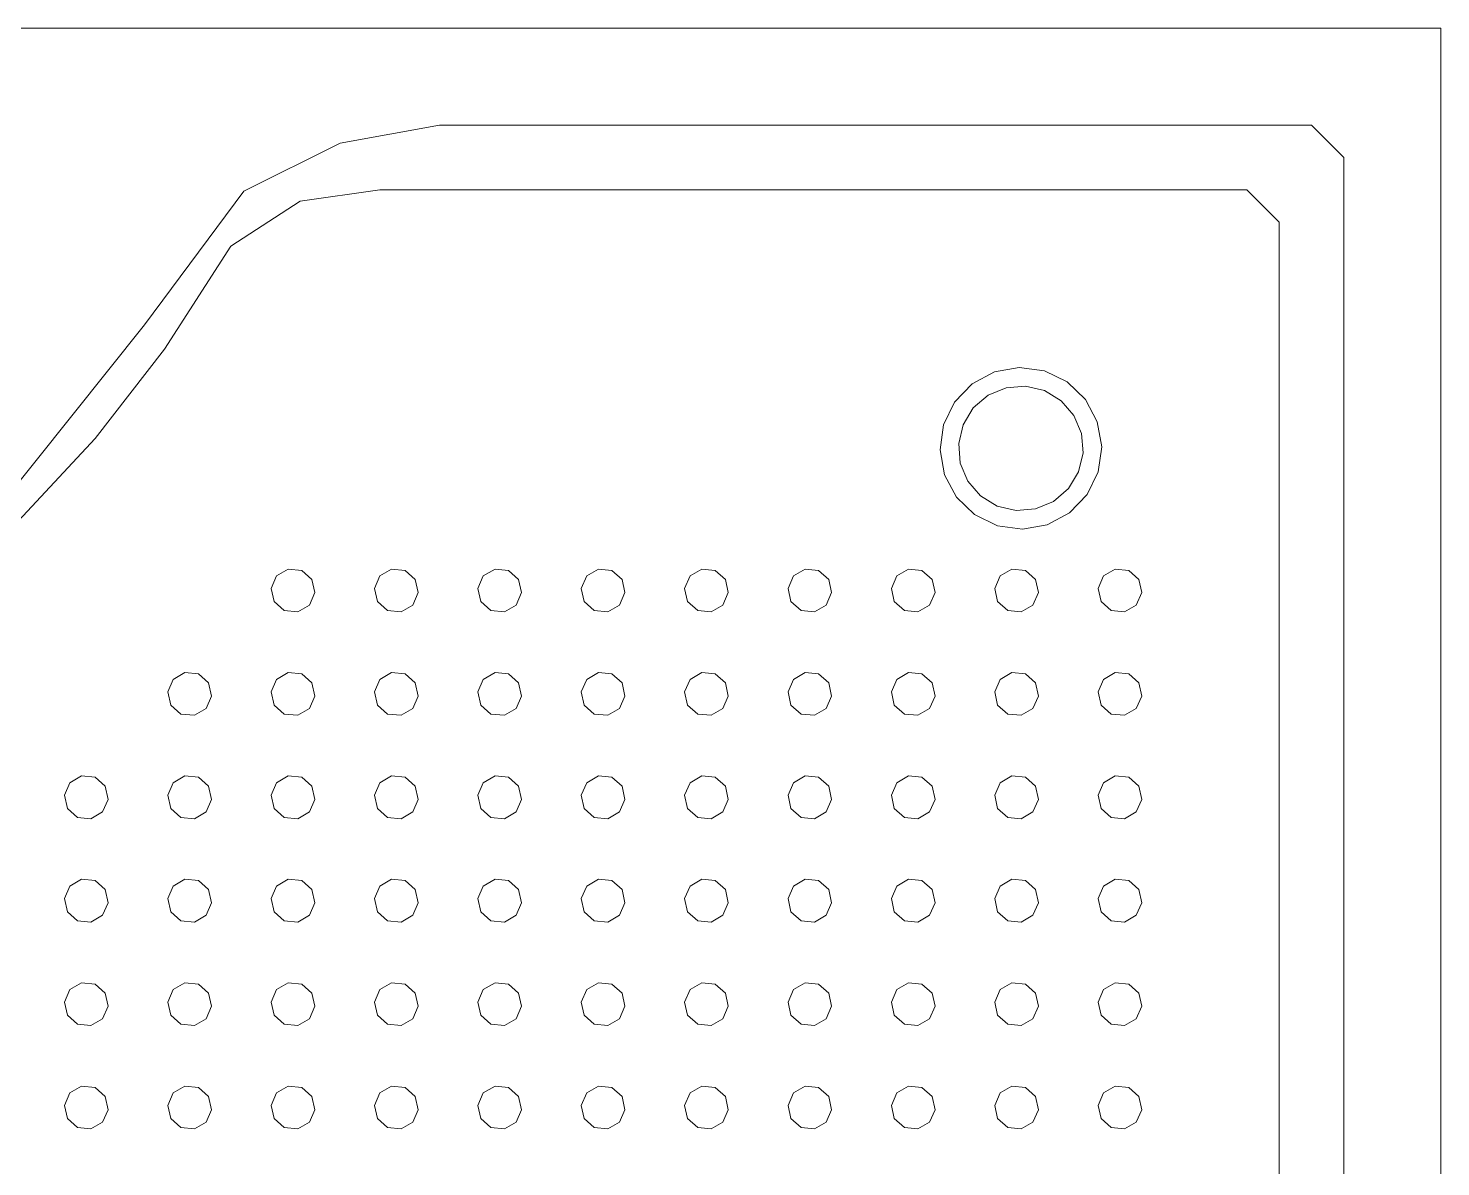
# Model space of a CAD drawing. Header units: millimetres. Extents: x -32 to 1412, y -324 to 2887.
# Drawn here: x 1034.441 to 1034.991, y 2057.466 to 2057.909 of the extents above; entities that cross this region are included whole.
import ezdxf

# ---------------------------------------------------------------- set-up
doc = ezdxf.new("R2010")
doc.units = ezdxf.units.MM
doc.header["$LTSCALE"] = 0.5
doc.layers.add('arquitetura', color=252, linetype='CONTINUOUS', lineweight=5)

msp = doc.modelspace()

# ---------------------------------------------------------------- linework, layer by layer
at = {"layer": 'arquitetura', "color": 252}
for p, q in [((1034.99123, 2057.90913), (1033.99123, 2057.90913)), ((1034.99123, 2057.90913), (1034.24123, 2057.90913)), ((1034.99123, 2057.15913), (1034.99123, 2057.90913)), ((1034.99123, 2057.15913), (1034.99123, 2057.90913)), ((1034.56263, 2057.86445), (1034.60141, 2057.87142)), ((1034.94094, 2057.87142), (1034.60141, 2057.87142)), ((1034.95352, 2057.85884), (1034.94094, 2057.87142)), ((1034.52524, 2057.84574), (1034.56263, 2057.86445)), ((1034.95352, 2057.3683), (1034.95352, 2057.85884)), ((1034.48656, 2057.79364), (1034.52524, 2057.84574)), ((1034.52011, 2057.82437), (1034.54713, 2057.8418)), ((1034.54713, 2057.8418), (1034.5781, 2057.84626)), ((1034.91579, 2057.84626), (1034.5781, 2057.84626)), ((1034.92836, 2057.83368), (1034.91579, 2057.84626)), ((1034.92836, 2057.3683), (1034.92836, 2057.83368)), ((1034.49425, 2057.78429), (1034.52011, 2057.82437)), ((1034.42984, 2057.72283), (1034.48656, 2057.79364)), ((1034.46723, 2057.74952), (1034.49425, 2057.78429)), ((1034.82714, 2057.77711), (1034.81744, 2057.77538)), ((1034.83689, 2057.77575), (1034.82714, 2057.77711)), ((1034.84575, 2057.77145), (1034.83689, 2057.77575)), ((1034.80876, 2057.77074), (1034.80193, 2057.76365)), ((1034.81744, 2057.77538), (1034.80876, 2057.77074)), ((1034.85285, 2057.76462), (1034.84575, 2057.77145)), ((1034.81498, 2057.76629), (1034.80922, 2057.76133)), ((1034.82199, 2057.76922), (1034.81498, 2057.76629)), ((1034.82956, 2057.76984), (1034.82199, 2057.76922)), ((1034.83695, 2057.7681), (1034.82956, 2057.76984)), ((1034.84344, 2057.76415), (1034.83695, 2057.7681)), ((1034.85748, 2057.75593), (1034.85285, 2057.76462)), ((1034.80193, 2057.76365), (1034.79762, 2057.75479)), ((1034.80922, 2057.76133), (1034.80528, 2057.75484)), ((1034.84839, 2057.7584), (1034.84344, 2057.76415)), ((1034.79762, 2057.75479), (1034.79627, 2057.74503)), ((1034.80528, 2057.75484), (1034.80353, 2057.74745)), ((1034.85132, 2057.75139), (1034.84839, 2057.7584)), ((1034.85921, 2057.74624), (1034.85748, 2057.75593)), ((1034.43381, 2057.71348), (1034.46723, 2057.74952)), ((1034.85195, 2057.74382), (1034.85132, 2057.75139)), ((1034.79627, 2057.74503), (1034.798, 2057.73534)), ((1034.80353, 2057.74745), (1034.80416, 2057.73988)), ((1034.8502, 2057.73643), (1034.85195, 2057.74382)), ((1034.85786, 2057.73648), (1034.85921, 2057.74624)), ((1034.80416, 2057.73988), (1034.80709, 2057.73288)), ((1034.798, 2057.73534), (1034.80263, 2057.72665)), ((1034.80709, 2057.73288), (1034.81204, 2057.72712)), ((1034.84626, 2057.72994), (1034.8502, 2057.73643)), ((1034.85355, 2057.72763), (1034.85786, 2057.73648)), ((1034.80263, 2057.72665), (1034.80973, 2057.71982)), ((1034.81204, 2057.72712), (1034.81853, 2057.72318)), ((1034.8405, 2057.72498), (1034.84626, 2057.72994)), ((1034.84672, 2057.72053), (1034.85355, 2057.72763)), ((1034.81853, 2057.72318), (1034.82592, 2057.72143)), ((1034.82592, 2057.72143), (1034.83349, 2057.72205)), ((1034.83349, 2057.72205), (1034.8405, 2057.72498)), ((1034.83804, 2057.71589), (1034.84672, 2057.72053)), ((1034.80973, 2057.71982), (1034.81859, 2057.71552)), ((1034.81859, 2057.71552), (1034.82834, 2057.71417)), ((1034.82834, 2057.71417), (1034.83804, 2057.71589)), ((1034.54248, 2057.69863), (1034.53793, 2057.69596)), ((1034.54773, 2057.69812), (1034.54248, 2057.69863)), ((1034.58273, 2057.69863), (1034.57818, 2057.69596)), ((1034.58798, 2057.69812), (1034.58273, 2057.69863)), ((1034.62298, 2057.69863), (1034.61843, 2057.69596)), ((1034.62823, 2057.69812), (1034.62298, 2057.69863)), ((1034.66323, 2057.69863), (1034.65868, 2057.69596)), ((1034.66848, 2057.69812), (1034.66323, 2057.69863)), ((1034.70348, 2057.69863), (1034.69893, 2057.69596)), ((1034.70873, 2057.69812), (1034.70348, 2057.69863)), ((1034.74373, 2057.69863), (1034.73918, 2057.69596)), ((1034.74898, 2057.69812), (1034.74373, 2057.69863)), ((1034.78398, 2057.69863), (1034.77943, 2057.69596)), ((1034.78923, 2057.69812), (1034.78398, 2057.69863)), ((1034.82423, 2057.69863), (1034.81968, 2057.69596)), ((1034.82948, 2057.69812), (1034.82423, 2057.69863)), ((1034.86447, 2057.69863), (1034.85993, 2057.69596)), ((1034.86973, 2057.69812), (1034.86447, 2057.69863)), ((1034.53793, 2057.69596), (1034.53582, 2057.69112)), ((1034.55168, 2057.69462), (1034.54773, 2057.69812)), ((1034.55281, 2057.68947), (1034.55168, 2057.69462)), ((1034.57818, 2057.69596), (1034.57607, 2057.69112)), ((1034.59193, 2057.69462), (1034.58798, 2057.69812)), ((1034.59306, 2057.68947), (1034.59193, 2057.69462)), ((1034.61843, 2057.69596), (1034.61632, 2057.69112)), ((1034.63218, 2057.69462), (1034.62823, 2057.69812)), ((1034.63331, 2057.68947), (1034.63218, 2057.69462)), ((1034.65868, 2057.69596), (1034.65657, 2057.69112)), ((1034.67243, 2057.69462), (1034.66848, 2057.69812)), ((1034.67356, 2057.68947), (1034.67243, 2057.69462)), ((1034.69893, 2057.69596), (1034.69682, 2057.69112)), ((1034.71267, 2057.69462), (1034.70873, 2057.69812)), ((1034.71381, 2057.68947), (1034.71267, 2057.69462)), ((1034.73918, 2057.69596), (1034.73707, 2057.69112)), ((1034.75292, 2057.69462), (1034.74898, 2057.69812)), ((1034.75406, 2057.68947), (1034.75292, 2057.69462)), ((1034.77943, 2057.69596), (1034.77732, 2057.69112)), ((1034.79317, 2057.69462), (1034.78923, 2057.69812)), ((1034.79431, 2057.68947), (1034.79317, 2057.69462)), ((1034.81968, 2057.69596), (1034.81757, 2057.69112)), ((1034.83342, 2057.69462), (1034.82948, 2057.69812)), ((1034.83456, 2057.68947), (1034.83342, 2057.69462)), ((1034.85993, 2057.69596), (1034.85782, 2057.69112)), ((1034.87367, 2057.69462), (1034.86973, 2057.69812)), ((1034.87481, 2057.68947), (1034.87367, 2057.69462)), ((1034.53582, 2057.69112), (1034.53696, 2057.68597)), ((1034.5507, 2057.68463), (1034.55281, 2057.68947)), ((1034.57607, 2057.69112), (1034.57721, 2057.68597)), ((1034.59095, 2057.68463), (1034.59306, 2057.68947)), ((1034.61632, 2057.69112), (1034.61746, 2057.68597)), ((1034.6312, 2057.68463), (1034.63331, 2057.68947)), ((1034.65657, 2057.69112), (1034.65771, 2057.68597)), ((1034.67145, 2057.68463), (1034.67356, 2057.68947)), ((1034.69682, 2057.69112), (1034.69795, 2057.68597)), ((1034.7117, 2057.68463), (1034.71381, 2057.68947)), ((1034.73707, 2057.69112), (1034.7382, 2057.68597)), ((1034.75195, 2057.68463), (1034.75406, 2057.68947)), ((1034.77732, 2057.69112), (1034.77845, 2057.68597)), ((1034.7922, 2057.68463), (1034.79431, 2057.68947)), ((1034.81757, 2057.69112), (1034.8187, 2057.68597)), ((1034.83245, 2057.68463), (1034.83456, 2057.68947)), ((1034.85782, 2057.69112), (1034.85895, 2057.68597)), ((1034.8727, 2057.68463), (1034.87481, 2057.68947)), ((1034.53696, 2057.68597), (1034.5409, 2057.68247)), ((1034.5409, 2057.68247), (1034.54616, 2057.68196)), ((1034.54616, 2057.68196), (1034.5507, 2057.68463)), ((1034.57721, 2057.68597), (1034.58115, 2057.68247)), ((1034.58115, 2057.68247), (1034.5864, 2057.68196)), ((1034.5864, 2057.68196), (1034.59095, 2057.68463)), ((1034.61746, 2057.68597), (1034.6214, 2057.68247)), ((1034.6214, 2057.68247), (1034.62665, 2057.68196)), ((1034.62665, 2057.68196), (1034.6312, 2057.68463)), ((1034.65771, 2057.68597), (1034.66165, 2057.68247)), ((1034.66165, 2057.68247), (1034.6669, 2057.68196)), ((1034.6669, 2057.68196), (1034.67145, 2057.68463)), ((1034.69795, 2057.68597), (1034.7019, 2057.68247)), ((1034.7019, 2057.68247), (1034.70715, 2057.68196)), ((1034.70715, 2057.68196), (1034.7117, 2057.68463)), ((1034.7382, 2057.68597), (1034.74215, 2057.68247)), ((1034.74215, 2057.68247), (1034.7474, 2057.68196)), ((1034.7474, 2057.68196), (1034.75195, 2057.68463)), ((1034.77845, 2057.68597), (1034.7824, 2057.68247)), ((1034.7824, 2057.68247), (1034.78765, 2057.68196)), ((1034.78765, 2057.68196), (1034.7922, 2057.68463)), ((1034.8187, 2057.68597), (1034.82265, 2057.68247)), ((1034.82265, 2057.68247), (1034.8279, 2057.68196)), ((1034.8279, 2057.68196), (1034.83245, 2057.68463)), ((1034.85895, 2057.68597), (1034.8629, 2057.68247)), ((1034.8629, 2057.68247), (1034.86815, 2057.68196)), ((1034.86815, 2057.68196), (1034.8727, 2057.68463)), ((1034.49768, 2057.65571), (1034.49557, 2057.65087)), ((1034.50223, 2057.65838), (1034.49768, 2057.65571)), ((1034.50748, 2057.65787), (1034.50223, 2057.65838)), ((1034.51143, 2057.65437), (1034.50748, 2057.65787)), ((1034.53793, 2057.65571), (1034.53582, 2057.65087)), ((1034.54248, 2057.65838), (1034.53793, 2057.65571)), ((1034.54773, 2057.65787), (1034.54248, 2057.65838)), ((1034.55168, 2057.65437), (1034.54773, 2057.65787)), ((1034.57818, 2057.65571), (1034.57607, 2057.65087)), ((1034.58273, 2057.65838), (1034.57818, 2057.65571)), ((1034.58798, 2057.65787), (1034.58273, 2057.65838)), ((1034.59193, 2057.65437), (1034.58798, 2057.65787)), ((1034.61843, 2057.65571), (1034.61632, 2057.65087)), ((1034.62298, 2057.65838), (1034.61843, 2057.65571)), ((1034.62823, 2057.65787), (1034.62298, 2057.65838)), ((1034.63218, 2057.65437), (1034.62823, 2057.65787)), ((1034.65868, 2057.65571), (1034.65657, 2057.65087)), ((1034.66323, 2057.65838), (1034.65868, 2057.65571)), ((1034.66848, 2057.65787), (1034.66323, 2057.65838)), ((1034.67243, 2057.65437), (1034.66848, 2057.65787)), ((1034.69893, 2057.65571), (1034.69682, 2057.65087)), ((1034.70348, 2057.65838), (1034.69893, 2057.65571)), ((1034.70873, 2057.65787), (1034.70348, 2057.65838)), ((1034.71267, 2057.65437), (1034.70873, 2057.65787)), ((1034.73918, 2057.65571), (1034.73707, 2057.65087)), ((1034.74373, 2057.65838), (1034.73918, 2057.65571)), ((1034.74898, 2057.65787), (1034.74373, 2057.65838)), ((1034.75292, 2057.65437), (1034.74898, 2057.65787)), ((1034.77943, 2057.65571), (1034.77732, 2057.65087)), ((1034.78398, 2057.65838), (1034.77943, 2057.65571)), ((1034.78923, 2057.65787), (1034.78398, 2057.65838)), ((1034.79317, 2057.65437), (1034.78923, 2057.65787)), ((1034.81968, 2057.65571), (1034.81757, 2057.65087)), ((1034.82423, 2057.65838), (1034.81968, 2057.65571)), ((1034.82948, 2057.65787), (1034.82423, 2057.65838)), ((1034.83342, 2057.65437), (1034.82948, 2057.65787)), ((1034.85993, 2057.65571), (1034.85782, 2057.65087)), ((1034.86447, 2057.65838), (1034.85993, 2057.65571)), ((1034.86973, 2057.65787), (1034.86447, 2057.65838)), ((1034.87367, 2057.65437), (1034.86973, 2057.65787)), ((1034.49557, 2057.65087), (1034.49671, 2057.64572)), ((1034.51045, 2057.64438), (1034.51256, 2057.64922)), ((1034.51256, 2057.64922), (1034.51143, 2057.65437)), ((1034.53582, 2057.65087), (1034.53696, 2057.64572)), ((1034.5507, 2057.64438), (1034.55281, 2057.64922)), ((1034.55281, 2057.64922), (1034.55168, 2057.65437)), ((1034.57607, 2057.65087), (1034.57721, 2057.64572)), ((1034.59095, 2057.64438), (1034.59306, 2057.64922)), ((1034.59306, 2057.64922), (1034.59193, 2057.65437)), ((1034.61632, 2057.65087), (1034.61746, 2057.64572)), ((1034.6312, 2057.64438), (1034.63331, 2057.64922)), ((1034.63331, 2057.64922), (1034.63218, 2057.65437)), ((1034.65657, 2057.65087), (1034.65771, 2057.64572)), ((1034.67145, 2057.64438), (1034.67356, 2057.64922)), ((1034.67356, 2057.64922), (1034.67243, 2057.65437)), ((1034.69682, 2057.65087), (1034.69795, 2057.64572)), ((1034.7117, 2057.64438), (1034.71381, 2057.64922)), ((1034.71381, 2057.64922), (1034.71267, 2057.65437)), ((1034.73707, 2057.65087), (1034.7382, 2057.64572)), ((1034.75195, 2057.64438), (1034.75406, 2057.64922)), ((1034.75406, 2057.64922), (1034.75292, 2057.65437)), ((1034.77732, 2057.65087), (1034.77845, 2057.64572)), ((1034.7922, 2057.64438), (1034.79431, 2057.64922)), ((1034.79431, 2057.64922), (1034.79317, 2057.65437)), ((1034.81757, 2057.65087), (1034.8187, 2057.64572)), ((1034.83245, 2057.64438), (1034.83456, 2057.64922)), ((1034.83456, 2057.64922), (1034.83342, 2057.65437)), ((1034.85782, 2057.65087), (1034.85895, 2057.64572)), ((1034.8727, 2057.64438), (1034.87481, 2057.64922)), ((1034.87481, 2057.64922), (1034.87367, 2057.65437)), ((1034.49671, 2057.64572), (1034.50065, 2057.64222)), ((1034.50591, 2057.64171), (1034.51045, 2057.64438)), ((1034.53696, 2057.64572), (1034.5409, 2057.64222)), ((1034.54616, 2057.64171), (1034.5507, 2057.64438)), ((1034.57721, 2057.64572), (1034.58115, 2057.64222)), ((1034.5864, 2057.64171), (1034.59095, 2057.64438)), ((1034.61746, 2057.64572), (1034.6214, 2057.64222)), ((1034.62665, 2057.64171), (1034.6312, 2057.64438)), ((1034.65771, 2057.64572), (1034.66165, 2057.64222)), ((1034.6669, 2057.64171), (1034.67145, 2057.64438)), ((1034.69795, 2057.64572), (1034.7019, 2057.64222)), ((1034.70715, 2057.64171), (1034.7117, 2057.64438)), ((1034.7382, 2057.64572), (1034.74215, 2057.64222)), ((1034.7474, 2057.64171), (1034.75195, 2057.64438)), ((1034.77845, 2057.64572), (1034.7824, 2057.64222)), ((1034.78765, 2057.64171), (1034.7922, 2057.64438)), ((1034.8187, 2057.64572), (1034.82265, 2057.64222)), ((1034.8279, 2057.64171), (1034.83245, 2057.64438)), ((1034.85895, 2057.64572), (1034.8629, 2057.64222)), ((1034.86815, 2057.64171), (1034.8727, 2057.64438)), ((1034.50065, 2057.64222), (1034.50591, 2057.64171)), ((1034.5409, 2057.64222), (1034.54616, 2057.64171)), ((1034.58115, 2057.64222), (1034.5864, 2057.64171)), ((1034.6214, 2057.64222), (1034.62665, 2057.64171)), ((1034.66165, 2057.64222), (1034.6669, 2057.64171)), ((1034.7019, 2057.64222), (1034.70715, 2057.64171)), ((1034.74215, 2057.64222), (1034.7474, 2057.64171)), ((1034.7824, 2057.64222), (1034.78765, 2057.64171)), ((1034.82265, 2057.64222), (1034.8279, 2057.64171)), ((1034.8629, 2057.64222), (1034.86815, 2057.64171)), ((1034.46198, 2057.61813), (1034.45743, 2057.61546)), ((1034.46723, 2057.61762), (1034.46198, 2057.61813)), ((1034.47118, 2057.61412), (1034.46723, 2057.61762)), ((1034.50223, 2057.61813), (1034.49768, 2057.61546)), ((1034.50748, 2057.61762), (1034.50223, 2057.61813)), ((1034.51143, 2057.61412), (1034.50748, 2057.61762)), ((1034.54248, 2057.61813), (1034.53793, 2057.61546)), ((1034.54773, 2057.61762), (1034.54248, 2057.61813)), ((1034.55168, 2057.61412), (1034.54773, 2057.61762)), ((1034.58273, 2057.61813), (1034.57818, 2057.61546)), ((1034.58798, 2057.61762), (1034.58273, 2057.61813)), ((1034.59193, 2057.61412), (1034.58798, 2057.61762)), ((1034.62298, 2057.61813), (1034.61843, 2057.61546)), ((1034.62823, 2057.61762), (1034.62298, 2057.61813)), ((1034.63218, 2057.61412), (1034.62823, 2057.61762)), ((1034.66323, 2057.61813), (1034.65868, 2057.61546)), ((1034.66848, 2057.61762), (1034.66323, 2057.61813)), ((1034.67243, 2057.61412), (1034.66848, 2057.61762)), ((1034.70348, 2057.61813), (1034.69893, 2057.61546)), ((1034.70873, 2057.61762), (1034.70348, 2057.61813)), ((1034.71267, 2057.61412), (1034.70873, 2057.61762)), ((1034.74373, 2057.61813), (1034.73918, 2057.61546)), ((1034.74898, 2057.61762), (1034.74373, 2057.61813)), ((1034.75292, 2057.61412), (1034.74898, 2057.61762)), ((1034.78398, 2057.61813), (1034.77943, 2057.61546)), ((1034.78923, 2057.61762), (1034.78398, 2057.61813)), ((1034.79317, 2057.61412), (1034.78923, 2057.61762)), ((1034.82423, 2057.61813), (1034.81968, 2057.61546)), ((1034.82948, 2057.61762), (1034.82423, 2057.61813)), ((1034.83342, 2057.61412), (1034.82948, 2057.61762)), ((1034.86447, 2057.61813), (1034.85993, 2057.61546)), ((1034.86973, 2057.61762), (1034.86447, 2057.61813)), ((1034.87367, 2057.61412), (1034.86973, 2057.61762)), ((1034.45743, 2057.61546), (1034.45532, 2057.61062)), ((1034.45532, 2057.61062), (1034.45646, 2057.60547)), ((1034.47231, 2057.60897), (1034.47118, 2057.61412)), ((1034.49768, 2057.61546), (1034.49557, 2057.61062)), ((1034.49557, 2057.61062), (1034.49671, 2057.60547)), ((1034.51256, 2057.60897), (1034.51143, 2057.61412)), ((1034.53793, 2057.61546), (1034.53582, 2057.61062)), ((1034.53582, 2057.61062), (1034.53696, 2057.60547)), ((1034.55281, 2057.60897), (1034.55168, 2057.61412)), ((1034.57818, 2057.61546), (1034.57607, 2057.61062)), ((1034.57607, 2057.61062), (1034.57721, 2057.60547)), ((1034.59306, 2057.60897), (1034.59193, 2057.61412)), ((1034.61843, 2057.61546), (1034.61632, 2057.61062)), ((1034.61632, 2057.61062), (1034.61746, 2057.60547)), ((1034.63331, 2057.60897), (1034.63218, 2057.61412)), ((1034.65868, 2057.61546), (1034.65657, 2057.61062)), ((1034.65657, 2057.61062), (1034.65771, 2057.60547)), ((1034.67356, 2057.60897), (1034.67243, 2057.61412)), ((1034.69893, 2057.61546), (1034.69682, 2057.61062)), ((1034.69682, 2057.61062), (1034.69795, 2057.60547)), ((1034.71381, 2057.60897), (1034.71267, 2057.61412)), ((1034.73918, 2057.61546), (1034.73707, 2057.61062)), ((1034.73707, 2057.61062), (1034.7382, 2057.60547)), ((1034.75406, 2057.60897), (1034.75292, 2057.61412)), ((1034.77943, 2057.61546), (1034.77732, 2057.61062)), ((1034.77732, 2057.61062), (1034.77845, 2057.60547)), ((1034.79431, 2057.60897), (1034.79317, 2057.61412)), ((1034.81968, 2057.61546), (1034.81757, 2057.61062)), ((1034.81757, 2057.61062), (1034.8187, 2057.60547)), ((1034.83456, 2057.60897), (1034.83342, 2057.61412)), ((1034.85993, 2057.61546), (1034.85782, 2057.61062)), ((1034.85782, 2057.61062), (1034.85895, 2057.60547)), ((1034.87481, 2057.60897), (1034.87367, 2057.61412)), ((1034.45646, 2057.60547), (1034.46041, 2057.60197)), ((1034.4702, 2057.60413), (1034.47231, 2057.60897)), ((1034.49671, 2057.60547), (1034.50065, 2057.60197)), ((1034.51045, 2057.60413), (1034.51256, 2057.60897)), ((1034.53696, 2057.60547), (1034.5409, 2057.60197)), ((1034.5507, 2057.60413), (1034.55281, 2057.60897)), ((1034.57721, 2057.60547), (1034.58115, 2057.60197)), ((1034.59095, 2057.60413), (1034.59306, 2057.60897)), ((1034.61746, 2057.60547), (1034.6214, 2057.60197)), ((1034.6312, 2057.60413), (1034.63331, 2057.60897)), ((1034.65771, 2057.60547), (1034.66165, 2057.60197)), ((1034.67145, 2057.60413), (1034.67356, 2057.60897)), ((1034.69795, 2057.60547), (1034.7019, 2057.60197)), ((1034.7117, 2057.60413), (1034.71381, 2057.60897)), ((1034.7382, 2057.60547), (1034.74215, 2057.60197)), ((1034.75195, 2057.60413), (1034.75406, 2057.60897)), ((1034.77845, 2057.60547), (1034.7824, 2057.60197)), ((1034.7922, 2057.60413), (1034.79431, 2057.60897)), ((1034.8187, 2057.60547), (1034.82265, 2057.60197)), ((1034.83245, 2057.60413), (1034.83456, 2057.60897)), ((1034.85895, 2057.60547), (1034.8629, 2057.60197)), ((1034.8727, 2057.60413), (1034.87481, 2057.60897)), ((1034.46041, 2057.60197), (1034.46566, 2057.60146)), ((1034.46566, 2057.60146), (1034.4702, 2057.60413)), ((1034.50065, 2057.60197), (1034.50591, 2057.60146)), ((1034.50591, 2057.60146), (1034.51045, 2057.60413)), ((1034.5409, 2057.60197), (1034.54616, 2057.60146)), ((1034.54616, 2057.60146), (1034.5507, 2057.60413)), ((1034.58115, 2057.60197), (1034.5864, 2057.60146)), ((1034.5864, 2057.60146), (1034.59095, 2057.60413)), ((1034.6214, 2057.60197), (1034.62665, 2057.60146)), ((1034.62665, 2057.60146), (1034.6312, 2057.60413)), ((1034.66165, 2057.60197), (1034.6669, 2057.60146)), ((1034.6669, 2057.60146), (1034.67145, 2057.60413)), ((1034.7019, 2057.60197), (1034.70715, 2057.60146)), ((1034.70715, 2057.60146), (1034.7117, 2057.60413)), ((1034.74215, 2057.60197), (1034.7474, 2057.60146)), ((1034.7474, 2057.60146), (1034.75195, 2057.60413)), ((1034.7824, 2057.60197), (1034.78765, 2057.60146)), ((1034.78765, 2057.60146), (1034.7922, 2057.60413)), ((1034.82265, 2057.60197), (1034.8279, 2057.60146)), ((1034.8279, 2057.60146), (1034.83245, 2057.60413)), ((1034.8629, 2057.60197), (1034.86815, 2057.60146)), ((1034.86815, 2057.60146), (1034.8727, 2057.60413)), ((1034.46198, 2057.57788), (1034.45743, 2057.57521)), ((1034.46723, 2057.57737), (1034.46198, 2057.57788)), ((1034.50223, 2057.57788), (1034.49768, 2057.57521)), ((1034.50748, 2057.57737), (1034.50223, 2057.57788)), ((1034.54248, 2057.57788), (1034.53793, 2057.57521)), ((1034.54773, 2057.57737), (1034.54248, 2057.57788)), ((1034.58273, 2057.57788), (1034.57818, 2057.57521)), ((1034.58798, 2057.57737), (1034.58273, 2057.57788)), ((1034.62298, 2057.57788), (1034.61843, 2057.57521)), ((1034.62823, 2057.57737), (1034.62298, 2057.57788)), ((1034.66323, 2057.57788), (1034.65868, 2057.57521)), ((1034.66848, 2057.57737), (1034.66323, 2057.57788)), ((1034.70348, 2057.57788), (1034.69893, 2057.57521)), ((1034.70873, 2057.57737), (1034.70348, 2057.57788)), ((1034.74373, 2057.57788), (1034.73918, 2057.57521)), ((1034.74898, 2057.57737), (1034.74373, 2057.57788)), ((1034.78398, 2057.57788), (1034.77943, 2057.57521)), ((1034.78923, 2057.57737), (1034.78398, 2057.57788)), ((1034.82423, 2057.57788), (1034.81968, 2057.57521)), ((1034.82948, 2057.57737), (1034.82423, 2057.57788)), ((1034.86447, 2057.57788), (1034.85993, 2057.57521)), ((1034.86973, 2057.57737), (1034.86447, 2057.57788)), ((1034.45743, 2057.57521), (1034.45532, 2057.57037)), ((1034.47118, 2057.57387), (1034.46723, 2057.57737)), ((1034.47231, 2057.56872), (1034.47118, 2057.57387)), ((1034.49768, 2057.57521), (1034.49557, 2057.57037)), ((1034.51143, 2057.57387), (1034.50748, 2057.57737)), ((1034.51256, 2057.56872), (1034.51143, 2057.57387)), ((1034.53793, 2057.57521), (1034.53582, 2057.57037)), ((1034.55168, 2057.57387), (1034.54773, 2057.57737)), ((1034.55281, 2057.56872), (1034.55168, 2057.57387)), ((1034.57818, 2057.57521), (1034.57607, 2057.57037)), ((1034.59193, 2057.57387), (1034.58798, 2057.57737)), ((1034.59306, 2057.56872), (1034.59193, 2057.57387)), ((1034.61843, 2057.57521), (1034.61632, 2057.57037)), ((1034.63218, 2057.57387), (1034.62823, 2057.57737)), ((1034.63331, 2057.56872), (1034.63218, 2057.57387)), ((1034.65868, 2057.57521), (1034.65657, 2057.57037)), ((1034.67243, 2057.57387), (1034.66848, 2057.57737)), ((1034.67356, 2057.56872), (1034.67243, 2057.57387)), ((1034.69893, 2057.57521), (1034.69682, 2057.57037)), ((1034.71267, 2057.57387), (1034.70873, 2057.57737)), ((1034.71381, 2057.56872), (1034.71267, 2057.57387)), ((1034.73918, 2057.57521), (1034.73707, 2057.57037)), ((1034.75292, 2057.57387), (1034.74898, 2057.57737)), ((1034.75406, 2057.56872), (1034.75292, 2057.57387)), ((1034.77943, 2057.57521), (1034.77732, 2057.57037)), ((1034.79317, 2057.57387), (1034.78923, 2057.57737)), ((1034.79431, 2057.56872), (1034.79317, 2057.57387)), ((1034.81968, 2057.57521), (1034.81757, 2057.57037)), ((1034.83342, 2057.57387), (1034.82948, 2057.57737)), ((1034.83456, 2057.56872), (1034.83342, 2057.57387)), ((1034.85993, 2057.57521), (1034.85782, 2057.57037)), ((1034.87367, 2057.57387), (1034.86973, 2057.57737)), ((1034.87481, 2057.56872), (1034.87367, 2057.57387)), ((1034.45532, 2057.57037), (1034.45646, 2057.56522)), ((1034.4702, 2057.56388), (1034.47231, 2057.56872)), ((1034.49557, 2057.57037), (1034.49671, 2057.56522)), ((1034.51045, 2057.56388), (1034.51256, 2057.56872)), ((1034.53582, 2057.57037), (1034.53696, 2057.56522)), ((1034.5507, 2057.56388), (1034.55281, 2057.56872)), ((1034.57607, 2057.57037), (1034.57721, 2057.56522)), ((1034.59095, 2057.56388), (1034.59306, 2057.56872)), ((1034.61632, 2057.57037), (1034.61746, 2057.56522)), ((1034.6312, 2057.56388), (1034.63331, 2057.56872)), ((1034.65657, 2057.57037), (1034.65771, 2057.56522)), ((1034.67145, 2057.56388), (1034.67356, 2057.56872)), ((1034.69682, 2057.57037), (1034.69795, 2057.56522)), ((1034.7117, 2057.56388), (1034.71381, 2057.56872)), ((1034.73707, 2057.57037), (1034.7382, 2057.56522)), ((1034.75195, 2057.56388), (1034.75406, 2057.56872)), ((1034.77732, 2057.57037), (1034.77845, 2057.56522)), ((1034.7922, 2057.56388), (1034.79431, 2057.56872)), ((1034.81757, 2057.57037), (1034.8187, 2057.56522)), ((1034.83245, 2057.56388), (1034.83456, 2057.56872)), ((1034.85782, 2057.57037), (1034.85895, 2057.56522)), ((1034.8727, 2057.56388), (1034.87481, 2057.56872)), ((1034.45646, 2057.56522), (1034.46041, 2057.56172)), ((1034.46041, 2057.56172), (1034.46566, 2057.56121)), ((1034.46566, 2057.56121), (1034.4702, 2057.56388)), ((1034.49671, 2057.56522), (1034.50065, 2057.56172)), ((1034.50065, 2057.56172), (1034.50591, 2057.56121)), ((1034.50591, 2057.56121), (1034.51045, 2057.56388)), ((1034.53696, 2057.56522), (1034.5409, 2057.56172)), ((1034.5409, 2057.56172), (1034.54616, 2057.56121)), ((1034.54616, 2057.56121), (1034.5507, 2057.56388)), ((1034.57721, 2057.56522), (1034.58115, 2057.56172)), ((1034.58115, 2057.56172), (1034.5864, 2057.56121)), ((1034.5864, 2057.56121), (1034.59095, 2057.56388)), ((1034.61746, 2057.56522), (1034.6214, 2057.56172)), ((1034.6214, 2057.56172), (1034.62665, 2057.56121)), ((1034.62665, 2057.56121), (1034.6312, 2057.56388)), ((1034.65771, 2057.56522), (1034.66165, 2057.56172)), ((1034.66165, 2057.56172), (1034.6669, 2057.56121)), ((1034.6669, 2057.56121), (1034.67145, 2057.56388)), ((1034.69795, 2057.56522), (1034.7019, 2057.56172)), ((1034.7019, 2057.56172), (1034.70715, 2057.56121)), ((1034.70715, 2057.56121), (1034.7117, 2057.56388)), ((1034.7382, 2057.56522), (1034.74215, 2057.56172)), ((1034.74215, 2057.56172), (1034.7474, 2057.56121)), ((1034.7474, 2057.56121), (1034.75195, 2057.56388)), ((1034.77845, 2057.56522), (1034.7824, 2057.56172)), ((1034.7824, 2057.56172), (1034.78765, 2057.56121)), ((1034.78765, 2057.56121), (1034.7922, 2057.56388)), ((1034.8187, 2057.56522), (1034.82265, 2057.56172)), ((1034.82265, 2057.56172), (1034.8279, 2057.56121)), ((1034.8279, 2057.56121), (1034.83245, 2057.56388)), ((1034.85895, 2057.56522), (1034.8629, 2057.56172)), ((1034.8629, 2057.56172), (1034.86815, 2057.56121)), ((1034.86815, 2057.56121), (1034.8727, 2057.56388)), ((1034.45743, 2057.53496), (1034.45532, 2057.53012)), ((1034.46198, 2057.53763), (1034.45743, 2057.53496)), ((1034.46723, 2057.53712), (1034.46198, 2057.53763)), ((1034.47118, 2057.53362), (1034.46723, 2057.53712)), ((1034.47231, 2057.52847), (1034.47118, 2057.53362)), ((1034.49768, 2057.53496), (1034.49557, 2057.53012)), ((1034.50223, 2057.53763), (1034.49768, 2057.53496)), ((1034.50748, 2057.53712), (1034.50223, 2057.53763)), ((1034.51143, 2057.53362), (1034.50748, 2057.53712)), ((1034.51256, 2057.52847), (1034.51143, 2057.53362)), ((1034.53793, 2057.53496), (1034.53582, 2057.53012)), ((1034.54248, 2057.53763), (1034.53793, 2057.53496)), ((1034.54773, 2057.53712), (1034.54248, 2057.53763)), ((1034.55168, 2057.53362), (1034.54773, 2057.53712)), ((1034.55281, 2057.52847), (1034.55168, 2057.53362)), ((1034.57818, 2057.53496), (1034.57607, 2057.53012)), ((1034.58273, 2057.53763), (1034.57818, 2057.53496)), ((1034.58798, 2057.53712), (1034.58273, 2057.53763)), ((1034.59193, 2057.53362), (1034.58798, 2057.53712)), ((1034.59306, 2057.52847), (1034.59193, 2057.53362)), ((1034.61843, 2057.53496), (1034.61632, 2057.53012)), ((1034.62298, 2057.53763), (1034.61843, 2057.53496)), ((1034.62823, 2057.53712), (1034.62298, 2057.53763)), ((1034.63218, 2057.53362), (1034.62823, 2057.53712)), ((1034.63331, 2057.52847), (1034.63218, 2057.53362)), ((1034.65868, 2057.53496), (1034.65657, 2057.53012)), ((1034.66323, 2057.53763), (1034.65868, 2057.53496)), ((1034.66848, 2057.53712), (1034.66323, 2057.53763)), ((1034.67243, 2057.53362), (1034.66848, 2057.53712)), ((1034.67356, 2057.52847), (1034.67243, 2057.53362)), ((1034.69893, 2057.53496), (1034.69682, 2057.53012)), ((1034.70348, 2057.53763), (1034.69893, 2057.53496)), ((1034.70873, 2057.53712), (1034.70348, 2057.53763)), ((1034.71267, 2057.53362), (1034.70873, 2057.53712)), ((1034.71381, 2057.52847), (1034.71267, 2057.53362)), ((1034.73918, 2057.53496), (1034.73707, 2057.53012)), ((1034.74373, 2057.53763), (1034.73918, 2057.53496)), ((1034.74898, 2057.53712), (1034.74373, 2057.53763)), ((1034.75292, 2057.53362), (1034.74898, 2057.53712)), ((1034.75406, 2057.52847), (1034.75292, 2057.53362)), ((1034.77943, 2057.53496), (1034.77732, 2057.53012)), ((1034.78398, 2057.53763), (1034.77943, 2057.53496)), ((1034.78923, 2057.53712), (1034.78398, 2057.53763)), ((1034.79317, 2057.53362), (1034.78923, 2057.53712)), ((1034.79431, 2057.52847), (1034.79317, 2057.53362)), ((1034.81968, 2057.53496), (1034.81757, 2057.53012)), ((1034.82423, 2057.53763), (1034.81968, 2057.53496)), ((1034.82948, 2057.53712), (1034.82423, 2057.53763)), ((1034.83342, 2057.53362), (1034.82948, 2057.53712)), ((1034.83456, 2057.52847), (1034.83342, 2057.53362)), ((1034.85993, 2057.53496), (1034.85782, 2057.53012)), ((1034.86447, 2057.53763), (1034.85993, 2057.53496)), ((1034.86973, 2057.53712), (1034.86447, 2057.53763)), ((1034.87367, 2057.53362), (1034.86973, 2057.53712)), ((1034.87481, 2057.52847), (1034.87367, 2057.53362)), ((1034.45532, 2057.53012), (1034.45646, 2057.52497)), ((1034.4702, 2057.52363), (1034.47231, 2057.52847)), ((1034.49557, 2057.53012), (1034.49671, 2057.52497)), ((1034.51045, 2057.52363), (1034.51256, 2057.52847)), ((1034.53582, 2057.53012), (1034.53696, 2057.52497)), ((1034.5507, 2057.52363), (1034.55281, 2057.52847)), ((1034.57607, 2057.53012), (1034.57721, 2057.52497)), ((1034.59095, 2057.52363), (1034.59306, 2057.52847)), ((1034.61632, 2057.53012), (1034.61746, 2057.52497)), ((1034.6312, 2057.52363), (1034.63331, 2057.52847)), ((1034.65657, 2057.53012), (1034.65771, 2057.52497)), ((1034.67145, 2057.52363), (1034.67356, 2057.52847)), ((1034.69682, 2057.53012), (1034.69795, 2057.52497)), ((1034.7117, 2057.52363), (1034.71381, 2057.52847)), ((1034.73707, 2057.53012), (1034.7382, 2057.52497)), ((1034.75195, 2057.52363), (1034.75406, 2057.52847)), ((1034.77732, 2057.53012), (1034.77845, 2057.52497)), ((1034.7922, 2057.52363), (1034.79431, 2057.52847)), ((1034.81757, 2057.53012), (1034.8187, 2057.52497)), ((1034.83245, 2057.52363), (1034.83456, 2057.52847)), ((1034.85782, 2057.53012), (1034.85895, 2057.52497)), ((1034.8727, 2057.52363), (1034.87481, 2057.52847)), ((1034.45646, 2057.52497), (1034.46041, 2057.52147)), ((1034.46566, 2057.52096), (1034.4702, 2057.52363)), ((1034.49671, 2057.52497), (1034.50065, 2057.52147)), ((1034.50591, 2057.52096), (1034.51045, 2057.52363)), ((1034.53696, 2057.52497), (1034.5409, 2057.52147)), ((1034.54616, 2057.52096), (1034.5507, 2057.52363)), ((1034.57721, 2057.52497), (1034.58115, 2057.52147)), ((1034.5864, 2057.52096), (1034.59095, 2057.52363)), ((1034.61746, 2057.52497), (1034.6214, 2057.52147)), ((1034.62665, 2057.52096), (1034.6312, 2057.52363)), ((1034.65771, 2057.52497), (1034.66165, 2057.52147)), ((1034.6669, 2057.52096), (1034.67145, 2057.52363)), ((1034.69795, 2057.52497), (1034.7019, 2057.52147)), ((1034.70715, 2057.52096), (1034.7117, 2057.52363)), ((1034.7382, 2057.52497), (1034.74215, 2057.52147)), ((1034.7474, 2057.52096), (1034.75195, 2057.52363)), ((1034.77845, 2057.52497), (1034.7824, 2057.52147)), ((1034.78765, 2057.52096), (1034.7922, 2057.52363)), ((1034.8187, 2057.52497), (1034.82265, 2057.52147)), ((1034.8279, 2057.52096), (1034.83245, 2057.52363)), ((1034.85895, 2057.52497), (1034.8629, 2057.52147)), ((1034.86815, 2057.52096), (1034.8727, 2057.52363)), ((1034.46041, 2057.52147), (1034.46566, 2057.52096)), ((1034.50065, 2057.52147), (1034.50591, 2057.52096)), ((1034.5409, 2057.52147), (1034.54616, 2057.52096)), ((1034.58115, 2057.52147), (1034.5864, 2057.52096)), ((1034.6214, 2057.52147), (1034.62665, 2057.52096)), ((1034.66165, 2057.52147), (1034.6669, 2057.52096)), ((1034.7019, 2057.52147), (1034.70715, 2057.52096)), ((1034.74215, 2057.52147), (1034.7474, 2057.52096)), ((1034.7824, 2057.52147), (1034.78765, 2057.52096)), ((1034.82265, 2057.52147), (1034.8279, 2057.52096)), ((1034.8629, 2057.52147), (1034.86815, 2057.52096)), ((1034.46198, 2057.49738), (1034.45743, 2057.49471)), ((1034.46723, 2057.49687), (1034.46198, 2057.49738)), ((1034.47118, 2057.49337), (1034.46723, 2057.49687)), ((1034.50223, 2057.49738), (1034.49768, 2057.49471)), ((1034.50748, 2057.49687), (1034.50223, 2057.49738)), ((1034.51143, 2057.49337), (1034.50748, 2057.49687)), ((1034.54248, 2057.49738), (1034.53793, 2057.49471)), ((1034.54773, 2057.49687), (1034.54248, 2057.49738)), ((1034.55168, 2057.49337), (1034.54773, 2057.49687)), ((1034.58273, 2057.49738), (1034.57818, 2057.49471)), ((1034.58798, 2057.49687), (1034.58273, 2057.49738)), ((1034.59193, 2057.49337), (1034.58798, 2057.49687)), ((1034.62298, 2057.49738), (1034.61843, 2057.49471)), ((1034.62823, 2057.49687), (1034.62298, 2057.49738)), ((1034.63218, 2057.49337), (1034.62823, 2057.49687)), ((1034.66323, 2057.49738), (1034.65868, 2057.49471)), ((1034.66848, 2057.49687), (1034.66323, 2057.49738)), ((1034.67243, 2057.49337), (1034.66848, 2057.49687)), ((1034.70348, 2057.49738), (1034.69893, 2057.49471)), ((1034.70873, 2057.49687), (1034.70348, 2057.49738)), ((1034.71267, 2057.49337), (1034.70873, 2057.49687)), ((1034.74373, 2057.49738), (1034.73918, 2057.49471)), ((1034.74898, 2057.49687), (1034.74373, 2057.49738)), ((1034.75292, 2057.49337), (1034.74898, 2057.49687)), ((1034.78398, 2057.49738), (1034.77943, 2057.49471)), ((1034.78923, 2057.49687), (1034.78398, 2057.49738)), ((1034.79317, 2057.49337), (1034.78923, 2057.49687)), ((1034.82423, 2057.49738), (1034.81968, 2057.49471)), ((1034.82948, 2057.49687), (1034.82423, 2057.49738)), ((1034.83342, 2057.49337), (1034.82948, 2057.49687)), ((1034.86447, 2057.49738), (1034.85993, 2057.49471)), ((1034.86973, 2057.49687), (1034.86447, 2057.49738)), ((1034.87367, 2057.49337), (1034.86973, 2057.49687)), ((1034.45743, 2057.49471), (1034.45532, 2057.48987)), ((1034.45532, 2057.48987), (1034.45646, 2057.48472)), ((1034.47231, 2057.48822), (1034.47118, 2057.49337)), ((1034.49768, 2057.49471), (1034.49557, 2057.48987)), ((1034.49557, 2057.48987), (1034.49671, 2057.48472)), ((1034.51256, 2057.48822), (1034.51143, 2057.49337)), ((1034.53793, 2057.49471), (1034.53582, 2057.48987)), ((1034.53582, 2057.48987), (1034.53696, 2057.48472)), ((1034.55281, 2057.48822), (1034.55168, 2057.49337)), ((1034.57818, 2057.49471), (1034.57607, 2057.48987)), ((1034.57607, 2057.48987), (1034.57721, 2057.48472)), ((1034.59306, 2057.48822), (1034.59193, 2057.49337)), ((1034.61843, 2057.49471), (1034.61632, 2057.48987)), ((1034.61632, 2057.48987), (1034.61746, 2057.48472)), ((1034.63331, 2057.48822), (1034.63218, 2057.49337)), ((1034.65868, 2057.49471), (1034.65657, 2057.48987)), ((1034.65657, 2057.48987), (1034.65771, 2057.48472)), ((1034.67356, 2057.48822), (1034.67243, 2057.49337)), ((1034.69893, 2057.49471), (1034.69682, 2057.48987)), ((1034.69682, 2057.48987), (1034.69795, 2057.48472)), ((1034.71381, 2057.48822), (1034.71267, 2057.49337)), ((1034.73918, 2057.49471), (1034.73707, 2057.48987)), ((1034.73707, 2057.48987), (1034.7382, 2057.48472)), ((1034.75406, 2057.48822), (1034.75292, 2057.49337)), ((1034.77943, 2057.49471), (1034.77732, 2057.48987)), ((1034.77732, 2057.48987), (1034.77845, 2057.48472)), ((1034.79431, 2057.48822), (1034.79317, 2057.49337)), ((1034.81968, 2057.49471), (1034.81757, 2057.48987)), ((1034.81757, 2057.48987), (1034.8187, 2057.48472)), ((1034.83456, 2057.48822), (1034.83342, 2057.49337)), ((1034.85993, 2057.49471), (1034.85782, 2057.48987)), ((1034.85782, 2057.48987), (1034.85895, 2057.48472)), ((1034.87481, 2057.48822), (1034.87367, 2057.49337)), ((1034.45646, 2057.48472), (1034.46041, 2057.48122)), ((1034.4702, 2057.48338), (1034.47231, 2057.48822)), ((1034.49671, 2057.48472), (1034.50065, 2057.48122)), ((1034.51045, 2057.48338), (1034.51256, 2057.48822)), ((1034.53696, 2057.48472), (1034.5409, 2057.48122)), ((1034.5507, 2057.48338), (1034.55281, 2057.48822)), ((1034.57721, 2057.48472), (1034.58115, 2057.48122)), ((1034.59095, 2057.48338), (1034.59306, 2057.48822)), ((1034.61746, 2057.48472), (1034.6214, 2057.48122)), ((1034.6312, 2057.48338), (1034.63331, 2057.48822)), ((1034.65771, 2057.48472), (1034.66165, 2057.48122)), ((1034.67145, 2057.48338), (1034.67356, 2057.48822)), ((1034.69795, 2057.48472), (1034.7019, 2057.48122)), ((1034.7117, 2057.48338), (1034.71381, 2057.48822)), ((1034.7382, 2057.48472), (1034.74215, 2057.48122)), ((1034.75195, 2057.48338), (1034.75406, 2057.48822)), ((1034.77845, 2057.48472), (1034.7824, 2057.48122)), ((1034.7922, 2057.48338), (1034.79431, 2057.48822)), ((1034.8187, 2057.48472), (1034.82265, 2057.48122)), ((1034.83245, 2057.48338), (1034.83456, 2057.48822)), ((1034.85895, 2057.48472), (1034.8629, 2057.48122)), ((1034.8727, 2057.48338), (1034.87481, 2057.48822)), ((1034.46041, 2057.48122), (1034.46566, 2057.48071)), ((1034.46566, 2057.48071), (1034.4702, 2057.48338)), ((1034.50065, 2057.48122), (1034.50591, 2057.48071)), ((1034.50591, 2057.48071), (1034.51045, 2057.48338)), ((1034.5409, 2057.48122), (1034.54616, 2057.48071)), ((1034.54616, 2057.48071), (1034.5507, 2057.48338)), ((1034.58115, 2057.48122), (1034.5864, 2057.48071)), ((1034.5864, 2057.48071), (1034.59095, 2057.48338)), ((1034.6214, 2057.48122), (1034.62665, 2057.48071)), ((1034.62665, 2057.48071), (1034.6312, 2057.48338)), ((1034.66165, 2057.48122), (1034.6669, 2057.48071)), ((1034.6669, 2057.48071), (1034.67145, 2057.48338)), ((1034.7019, 2057.48122), (1034.70715, 2057.48071)), ((1034.70715, 2057.48071), (1034.7117, 2057.48338)), ((1034.74215, 2057.48122), (1034.7474, 2057.48071)), ((1034.7474, 2057.48071), (1034.75195, 2057.48338)), ((1034.7824, 2057.48122), (1034.78765, 2057.48071)), ((1034.78765, 2057.48071), (1034.7922, 2057.48338)), ((1034.82265, 2057.48122), (1034.8279, 2057.48071)), ((1034.8279, 2057.48071), (1034.83245, 2057.48338)), ((1034.8629, 2057.48122), (1034.86815, 2057.48071)), ((1034.86815, 2057.48071), (1034.8727, 2057.48338))]:
    msp.add_line(p, q, dxfattribs=at)

doc.saveas('drawing.dxf')
